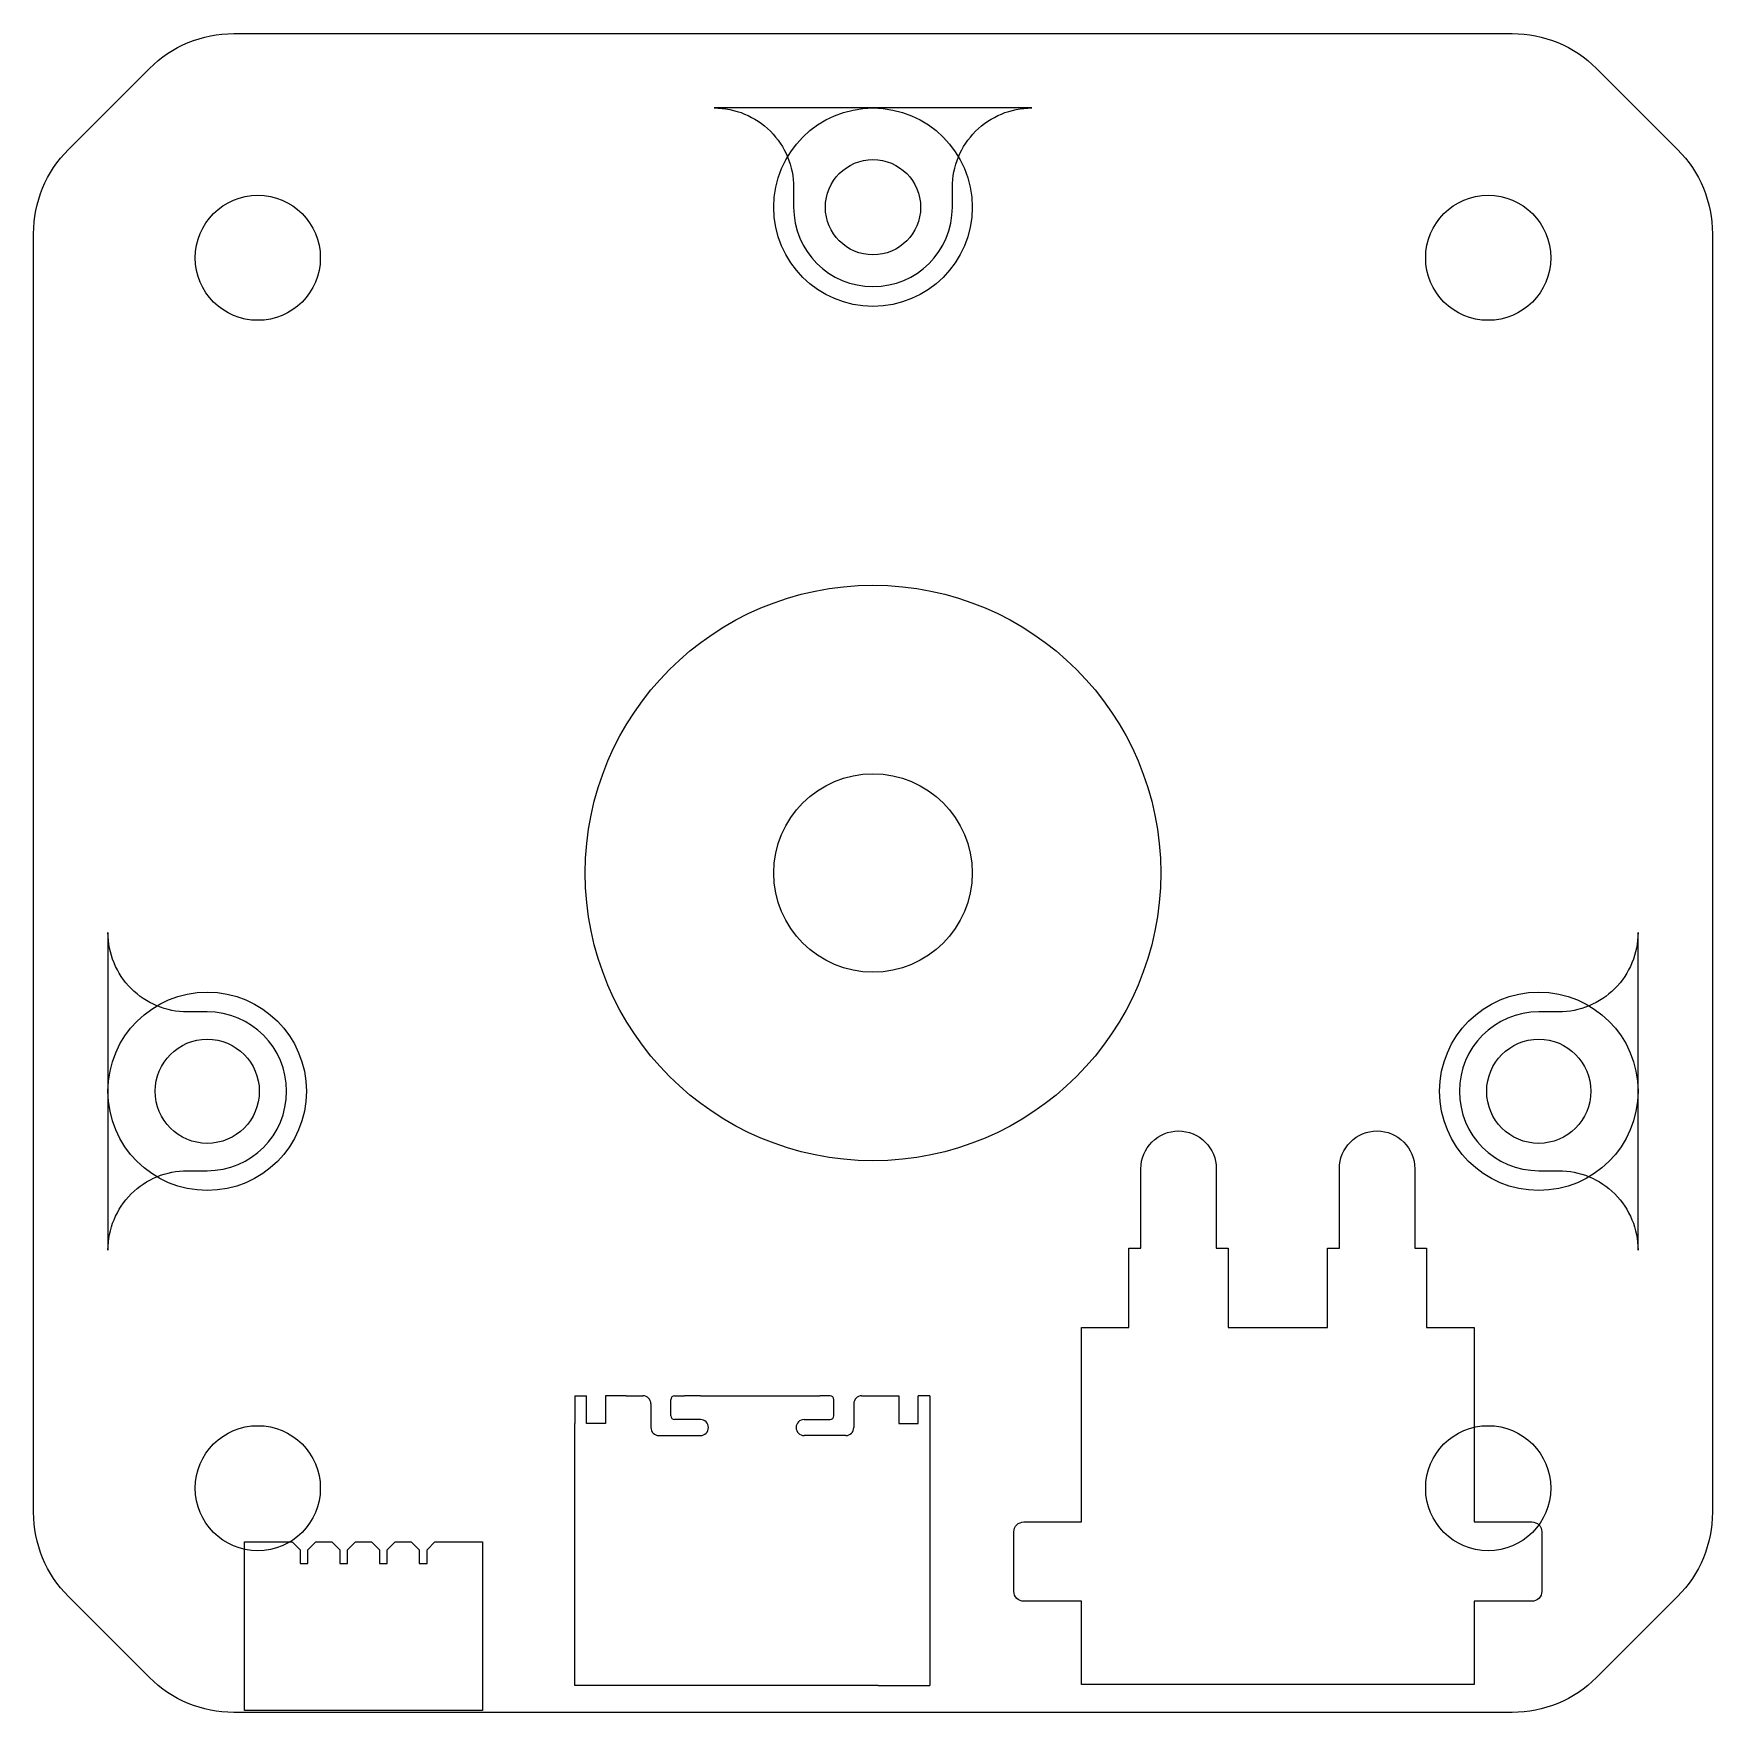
# Model space of a CAD drawing. Header units: millimetres. Extents: x -25.8 to 16.5, y -36.2 to 6.1.
import ezdxf

# ---------------------------------------------------------------- set-up
doc = ezdxf.new("R2010")
doc.units = ezdxf.units.MM
doc.layers.get('0').update_dxf_attribs({"linetype": 'CONTINUOUS'})

msp = doc.modelspace()

# ---------------------------------------------------------------- linework, layer by layer
for p, q in [((-12.216, -28.173), (-12.216, -28.873)), ((-12.216, -28.173), (-11.916, -28.173)), ((-11.916, -28.873), (-11.916, -28.173)), ((-11.436, -28.173), (-11.436, -28.873)), ((-10.916, -28.173), (-11.436, -28.173)), ((-10.916, -28.173), (-10.496, -28.173)), ((-9.792, -28.673), (-9.792, -28.273)), ((-9.705, -28.173), (-9.446, -28.173)), ((-9.046, -28.173), (-9.446, -28.173)), ((-9.046, -28.173), (-6.436, -28.173)), ((-6.436, -28.173), (-6.036, -28.173)), ((-5.776, -28.173), (-6.036, -28.173)), ((-5.689, -28.673), (-5.689, -28.273)), ((-4.986, -28.173), (-4.566, -28.173)), ((-4.566, -28.173), (-4.046, -28.173)), ((-4.046, -28.173), (-4.046, -28.873)), ((-3.566, -28.873), (-3.566, -28.173)), ((-3.266, -28.173), (-3.566, -28.173)), ((-3.266, -28.173), (-3.266, -28.873)), ((-10.296, -28.373), (-10.296, -28.973)), ((-5.186, -28.373), (-5.186, -28.973)), ((-12.216, -35.473), (-12.216, -28.873)), ((-11.436, -28.873), (-11.916, -28.873)), ((-10.096, -29.173), (-9.046, -29.173)), ((-9.446, -28.773), (-9.705, -28.773)), ((-9.046, -28.773), (-9.446, -28.773)), ((-6.436, -28.773), (-6.036, -28.773)), ((-5.386, -29.173), (-6.436, -29.173)), ((-6.036, -28.773), (-5.776, -28.773)), ((-4.046, -28.873), (-3.566, -28.873)), ((-3.266, -28.873), (-3.266, -35.473)), ((-10.916, -35.473), (-12.216, -35.473)), ((-4.566, -35.473), (-10.916, -35.473)), ((-4.566, -35.473), (-3.266, -35.473))]:
    msp.add_line(p, q)
for points in [[(-25.85, -30.832), (-25.85, 0.832), (-25.85, 1.107, -0.198912), (-24.971, 3.229), (-22.929, 5.271, -0.198912), (-20.807, 6.15), (-20.532, 6.15), (11.132, 6.15), (11.407, 6.15, -0.198912), (13.529, 5.271), (15.571, 3.229, -0.198912), (16.45, 1.107), (16.45, 0.832), (16.45, -30.832), (16.45, -31.107, -0.198912), (15.571, -33.229), (13.529, -35.271, -0.198912), (11.407, -36.15), (11.132, -36.15), (-20.532, -36.15), (-20.807, -36.15, -0.198912), (-22.929, -35.271), (-24.971, -33.229, -0.198912), (-25.85, -31.107)], [(-6.7, 2.275), (-6.7, 1.775, 1), (-2.7, 1.775), (-2.7, 2.275, -0.414214), (-0.7, 4.275), (-8.7, 4.275, -0.414214)], [(-23.975, -16.5), (-23.975, -24.5, -0.414214), (-21.975, -22.5), (-21.475, -22.5, 1), (-21.475, -18.5), (-21.975, -18.5, -0.414214)], [(12.575, -18.5), (12.075, -18.5, 1), (12.075, -22.5), (12.575, -22.5, -0.414214), (14.575, -24.5), (14.575, -16.5, -0.414214)], [(1.05, -26.45), (1.75, -26.45), (1.75, -24.45), (2.05, -24.45), (2.05, -22.45, -0.414214), (3, -21.5, -0.414214), (3.95, -22.45), (3.95, -24.45), (4.25, -24.45), (4.25, -26.45), (6.75, -26.45), (6.75, -24.45), (7.05, -24.45), (7.05, -22.45, -0.414214), (8, -21.5, -0.414214), (8.95, -22.45), (8.95, -24.45), (9.25, -24.45), (9.25, -26.45), (9.95, -26.45), (10.45, -26.45), (10.45, -31.35), (11.9, -31.35, -0.414214), (12.15, -31.6), (12.15, -33.1, -0.414214), (11.9, -33.35), (10.45, -33.35), (10.45, -35.45), (9.95, -35.45), (1.05, -35.45), (0.55, -35.45), (0.55, -33.35), (-0.9, -33.35, -0.414214), (-1.15, -33.1), (-1.15, -31.6, -0.414214), (-0.9, -31.35), (0.55, -31.35), (0.55, -26.45)]]:
    msp.add_lwpolyline(points, format="xyb", close=True)
msp.add_lwpolyline([(-20.037, -36.101), (-20.537, -36.101), (-20.537, -36.001), (-20.537, -35.601), (-20.537, -34.601), (-20.537, -31.851), (-19.337, -31.851), (-19.137, -32.051), (-19.137, -32.401), (-18.937, -32.401), (-18.937, -32.051), (-18.737, -31.851), (-18.337, -31.851), (-18.137, -32.051), (-18.137, -32.401), (-17.937, -32.401), (-17.937, -32.051), (-17.737, -31.851), (-17.337, -31.851), (-17.137, -32.051), (-17.137, -32.401), (-16.937, -32.401), (-16.937, -32.051), (-16.737, -31.851), (-16.337, -31.851), (-16.137, -32.051), (-16.137, -32.401), (-15.937, -32.401), (-15.937, -32.051), (-15.737, -31.851), (-14.537, -31.851), (-14.537, -34.601), (-14.537, -35.601), (-14.537, -36.001), (-14.537, -36.101), (-15.037, -36.101), (-15.143, -36.101), (-15.247, -36.101), (-15.337, -36.101), (-19.737, -36.101), (-19.827, -36.101), (-19.93, -36.101)], close=True)
for centre, radius in [((-4.7, 1.775), 2.5), ((-4.7, 1.775), 1.2), ((-20.2, 0.5), 1.575), ((10.8, 0.5), 1.575), ((-4.7, -15), 7.25), ((-4.7, -15), 2.5), ((-21.475, -20.5), 2.5), ((12.075, -20.5), 2.5), ((-21.475, -20.5), 1.312), ((12.075, -20.5), 1.312), ((-20.2, -30.5), 1.575), ((10.8, -30.5), 1.575)]:
    msp.add_circle(centre, radius)
for centre, start, end in [((-10.496, -28.373), 0, 90), ((-4.986, -28.373), 90, 180), ((-10.096, -28.973), 180, 270), ((-9.046, -28.973), -90, 90), ((-6.436, -28.973), 90, 270), ((-5.386, -28.973), 270, 360)]:
    msp.add_arc(centre, 0.2, start, end)
for centre, major_axis, start_param, end_param in [((-9.705, -28.273), (0, 0.1), 0, 1.570796), ((-5.776, -28.273), (0, 0.1), 4.712389, 6.283185), ((-9.705, -28.673), (0, -0.1), 4.712389, 6.283185), ((-5.776, -28.673), (0, 0.1), 3.141593, 4.712389)]:
    msp.add_ellipse(centre, major_axis=major_axis, ratio=0.866025, start_param=start_param, end_param=end_param)

doc.saveas('drawing.dxf')
